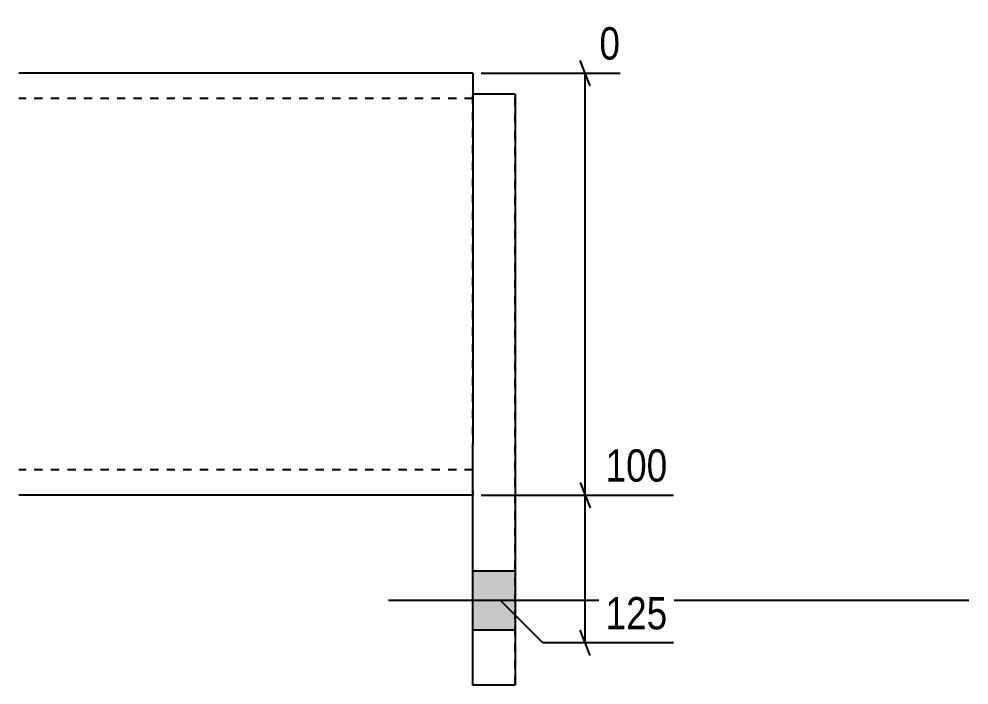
# Model space of a CAD drawing. Header units: millimetres. Extents: x 5 to 28647, y 2 to 799.
# Drawn here: x 10123 to 10348, y 4.8 to 162.6 of the extents above; entities that cross this region are included whole.
import ezdxf

# ---------------------------------------------------------------- set-up
doc = ezdxf.new("R2010")
doc.units = ezdxf.units.MM
doc.linetypes.add('DXK_LINE_DOT2', pattern=[3.9198, 1.9599, -1.9599])
doc.layers.add('MÅLSÆTNING', color=7, linetype='Continuous')
doc.layers.add('STÅL', color=7, linetype='Continuous')
doc.styles.add('Arial Narrow', font='ARIALN.TTF', dxfattribs={"height": 0.2})

msp = doc.modelspace()

# ---------------------------------------------------------------- hatches: boundary and pattern name
at = {"layer": 'STÅL', "linetype": 'Continuous'}
msp.add_hatch(color=96, dxfattribs=at).paths.add_polyline_path([(10240.5, 17.8), (10240.5, 31.8), (10230.5, 31.8), (10230.5, 17.8)])
msp.add_hatch(color=96, dxfattribs=at).paths.add_polyline_path([(10240.5, 17.8), (10240.5, 31.8), (10230.5, 31.8), (10230.5, 17.8)])

# ---------------------------------------------------------------- linework, layer by layer
at = {"layer": 'MÅLSÆTNING', "color": 7, "linetype": 'Continuous'}
for p, q in [((10258.27, 146.8), (10255.87, 152.8)), ((10232.5, 149.8), (10265.35, 149.8)), ((10257.07, 49.8), (10257.07, 149.8)), ((10255.87, 52.8), (10258.27, 46.8)), ((10255.87, 52.8), (10258.27, 46.8)), ((10232.5, 49.8), (10278.01, 49.8)), ((10232.5, 49.8), (10278.01, 49.8)), ((10257.07, 14.8), (10257.07, 49.8)), ((10237.07, 24.8), (10232.5, 24.8)), ((10247.07, 14.8), (10237.07, 24.8)), ((10258.27, 11.8), (10255.87, 17.8)), ((10278.01, 14.8), (10247.07, 14.8))]:
    msp.add_line(p, q, dxfattribs=at)
at = {"layer": 'STÅL', "color": 2, "linetype": 'Continuous'}
for p, q in [((10230.5, 149.8), (10123, 149.8)), ((10230.5, 149.8), (10230.5, 148.89)), ((10230.5, 148.89), (10230.5, 146.29)), ((10230.5, 146.29), (10230.5, 142.39)), ((10240.5, 144.8), (10230.5, 144.8)), ((10240.5, 144.8), (10240.5, 4.8)), ((10230.5, 142.39), (10230.5, 137.8)), ((10230.5, 137.8), (10230.5, 61.8)), ((10230.5, 52.32), (10230.5, 61.8)), ((10230.5, 4.8), (10230.5, 52.32)), ((10230.5, 49.8), (10123, 49.8)), ((10240.5, 4.8), (10230.5, 4.8))]:
    msp.add_line(p, q, dxfattribs=at)
at = {"layer": 'STÅL', "color": 7, "linetype": 'DXK_LINE_DOT2'}
for p, q in [((10230.5, 149.8), (10230.5, 144.8)), ((10230.5, 52.32), (10230.5, 144.8)), ((10240.5, 4.8), (10240.5, 144.8)), ((10230.5, 143.8), (10123, 143.8)), ((10230.5, 55.8), (10123, 55.8)), ((10230.5, 50.71), (10230.5, 52.32)), ((10230.5, 50.71), (10230.5, 49.8))]:
    msp.add_line(p, q, dxfattribs=at)
at = {"layer": 'STÅL', "color": 96, "linetype": 'Continuous'}
for p, q in [((10240.5, 31.8), (10230.5, 31.8)), ((10240.5, 31.8), (10230.5, 31.8)), ((10348, 24.8), (10210.5, 24.8)), ((10348, 24.8), (10210.5, 24.8)), ((10240.5, 17.8), (10230.5, 17.8)), ((10240.5, 17.8), (10230.5, 17.8))]:
    msp.add_line(p, q, dxfattribs=at)

# ---------------------------------------------------------------- wipeouts: each hides what was drawn before it
at = {"color": 0, "linetype": 'Continuous'}
msp.add_wipeout([(10278.15, 51.4), (10278.15, 62.6), (10260.33, 62.6), (10260.33, 51.4)], dxfattribs=at).dxf.layer = 'MÅLSÆTNING'

# ---------------------------------------------------------------- next in the draw order: texts
at = {"layer": 'MÅLSÆTNING', "color": 3, "linetype": 'Continuous', "style": 'Arial Narrow'}
msp.add_text('100', height=7.635, dxfattribs=at).set_placement((10261.93, 53))

# ---------------------------------------------------------------- next in the draw order: wipeouts: each hides what was drawn before it
at = {"color": 0, "linetype": 'Continuous'}
for points in [[(10266.95, 151.4), (10266.95, 162.6), (10258.87, 162.6), (10258.87, 151.4)], [(10278.15, 16.4), (10278.15, 27.6), (10260.33, 27.6), (10260.33, 16.4)]]:
    msp.add_wipeout(points, dxfattribs=at).dxf.layer = 'MÅLSÆTNING'

# ---------------------------------------------------------------- next in the draw order: texts
at = {"layer": 'MÅLSÆTNING', "color": 3, "linetype": 'Continuous', "style": 'Arial Narrow'}
for s, height, p in [('0', 7.64, (10260.47, 153)), ('125', 7.635, (10261.93, 18))]:
    msp.add_text(s, height=height, dxfattribs=at).set_placement(p)

doc.saveas('drawing.dxf')
